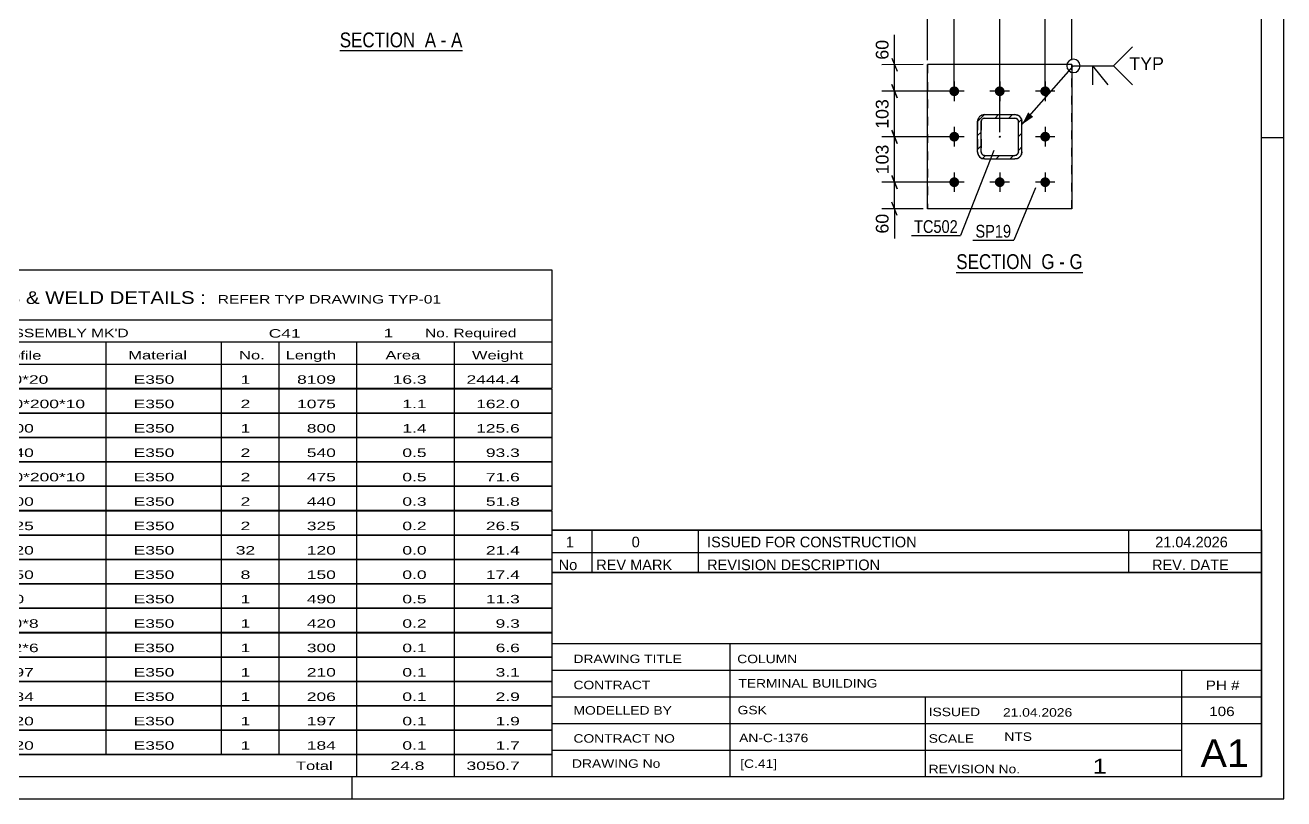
# Model space of a CAD drawing. Header units: millimetres. Extents: x -162 to 432, y -197 to 223.
# Drawn here: x 148.5 to 432.2, y -196.9 to -22.5 of the extents above; entities that cross this region are included whole.
import ezdxf

# ---------------------------------------------------------------- set-up
doc = ezdxf.new("R2010")
doc.units = ezdxf.units.MM
doc.linetypes.add('DXK_LINE_DOT2', pattern=[3.9198, 1.9599, -1.9599])
doc.linetypes.add('DXK_LINE_DOT3', pattern=[5.9187, 2.979, -0.9799, 0.9799, -0.9799])
doc.styles.add('Arial', font='ARIAL.TTF', dxfattribs={"height": 0.2})
doc.styles.add('Arial Narrow', font='ARIALN.TTF', dxfattribs={"height": 0.2})

# ---------------------------------------------------------------- blocks, each defined once
blk = doc.blocks.new('Unknown-284928215-1134')
at = {"color": 5, "linetype": 'Continuous'}
for p, q in [((432.21, -196.89), (432.21, 223.11)), ((427.21, -191.89), (427.21, 218.11)), ((432.21, -47.89), (427.21, -47.89)), ((-156.79, -191.89), (427.21, -191.89)), ((222.21, -196.89), (222.21, -191.89)), ((-161.79, -196.89), (432.21, -196.89))]:
    blk.add_line(p, q, dxfattribs=at)
blk = doc.blocks.new('Unknown-284928215-17 - 2602')
at = {"color": 6, "linetype": 'Continuous'}
blk.add_line((219.41, -28.23), (247.06, -28.23), dxfattribs=at)
at = {"color": 0, "linetype": 'Continuous'}
blk.add_wipeout([(237.52, -27.48), (237.52, -23.98), (219.41, -23.98), (219.41, -27.48)], dxfattribs=at)
at = {"color": 7, "linetype": 'Continuous', "style": 'Arial Narrow'}
blk.add_text('SECTION ', height=3.34, dxfattribs=at).set_placement((219.41, -27.48))
at = {"color": 0, "linetype": 'Continuous'}
blk.add_wipeout([(241.12, -27.48), (241.12, -23.98), (238.57, -23.98), (238.57, -27.48)], dxfattribs=at)
blk.add_wipeout([(243.45, -27.48), (243.45, -23.98), (242.17, -23.98), (242.17, -27.48)], dxfattribs=at)
at = {"color": 7, "linetype": 'Continuous', "style": 'Arial Narrow'}
blk.add_text('A', height=3.34, dxfattribs=at).set_placement((238.57, -27.48))
at = {"color": 0, "linetype": 'Continuous'}
blk.add_wipeout([(247.06, -27.48), (247.06, -23.98), (244.5, -23.98), (244.5, -27.48)], dxfattribs=at)
at = {"color": 7, "linetype": 'Continuous', "style": 'Arial Narrow'}
for s, p in [('A', (244.5, -27.48)), ('-', (242.17, -27.48))]:
    blk.add_text(s, height=3.34, dxfattribs=at).set_placement(p)
blk = doc.blocks.new('Unknown-284928215-19 - 1248')
at = {"color": 6, "linetype": 'Continuous'}
blk.add_line((358.38, -78.21), (386.88, -78.21), dxfattribs=at)
at = {"color": 0, "linetype": 'Continuous'}
blk.add_wipeout([(376.49, -77.46), (376.49, -73.96), (358.38, -73.96), (358.38, -77.46)], dxfattribs=at)
at = {"color": 7, "linetype": 'Continuous', "style": 'Arial Narrow'}
blk.add_text('SECTION ', height=3.34, dxfattribs=at).set_placement((358.38, -77.46))
at = {"color": 0, "linetype": 'Continuous'}
blk.add_wipeout([(380.52, -77.46), (380.52, -73.96), (377.54, -73.96), (377.54, -77.46)], dxfattribs=at)
blk.add_wipeout([(382.85, -77.46), (382.85, -73.96), (381.57, -73.96), (381.57, -77.46)], dxfattribs=at)
at = {"color": 7, "linetype": 'Continuous', "style": 'Arial Narrow'}
blk.add_text('G', height=3.34, dxfattribs=at).set_placement((377.54, -77.46))
at = {"color": 0, "linetype": 'Continuous'}
blk.add_wipeout([(386.88, -77.46), (386.88, -73.96), (383.9, -73.96), (383.9, -77.46)], dxfattribs=at)
at = {"color": 7, "linetype": 'Continuous', "style": 'Arial Narrow'}
for s, p in [('-', (381.57, -77.46)), ('G', (383.9, -77.46))]:
    blk.add_text(s, height=3.34, dxfattribs=at).set_placement(p)
blk = doc.blocks.new('Bolt-284928215-1271 - 1248')
at = {"linetype": 'Continuous'}
for points in [[(357.16, -36.58), (357.35, -36.44), (357.56, -36.34), (357.78, -36.29), (358.01, -36.29), (358.24, -36.33), (358.45, -36.42), (358.64, -36.55), (358.79, -36.72), (358.91, -36.92), (358.99, -37.13), (359.02, -37.36), (359, -37.59), (358.93, -37.81), (358.82, -38.01), (358.67, -38.19), (358.48, -38.33), (358.28, -38.42), (358.05, -38.47), (357.82, -38.48), (357.6, -38.44), (357.38, -38.35), (357.2, -38.21), (357.04, -38.05), (356.92, -37.85), (356.84, -37.63), (356.82, -37.4), (356.84, -37.17), (356.9, -36.95), (357.01, -36.75)], [(367.41, -36.58), (367.6, -36.44), (367.81, -36.34), (368.03, -36.29), (368.26, -36.29), (368.49, -36.33), (368.7, -36.42), (368.89, -36.55), (369.04, -36.72), (369.16, -36.91), (369.24, -37.13), (369.27, -37.36), (369.25, -37.59), (369.18, -37.81), (369.07, -38.01), (368.92, -38.18), (368.73, -38.32), (368.53, -38.42), (368.3, -38.47), (368.07, -38.48), (367.85, -38.43), (367.63, -38.34), (367.45, -38.21), (367.29, -38.04), (367.17, -37.85), (367.09, -37.63), (367.07, -37.4), (367.09, -37.17), (367.15, -36.95), (367.26, -36.75)], [(377.66, -36.58), (377.85, -36.44), (378.06, -36.34), (378.28, -36.29), (378.51, -36.28), (378.74, -36.33), (378.95, -36.42), (379.14, -36.55), (379.29, -36.72), (379.41, -36.91), (379.49, -37.13), (379.52, -37.36), (379.5, -37.59), (379.43, -37.81), (379.32, -38.01), (379.17, -38.18), (378.98, -38.32), (378.78, -38.42), (378.55, -38.47), (378.32, -38.48), (378.1, -38.43), (377.88, -38.34), (377.7, -38.21), (377.54, -38.04), (377.42, -37.85), (377.34, -37.63), (377.32, -37.4), (377.34, -37.17), (377.4, -36.95), (377.51, -36.75)], [(357.17, -46.83), (357.35, -46.69), (357.56, -46.59), (357.78, -46.54), (358.01, -46.54), (358.24, -46.58), (358.45, -46.67), (358.64, -46.8), (358.8, -46.97), (358.91, -47.17), (358.99, -47.38), (359.02, -47.61), (359, -47.84), (358.93, -48.06), (358.82, -48.26), (358.67, -48.44), (358.49, -48.58), (358.28, -48.67), (358.05, -48.72), (357.82, -48.73), (357.6, -48.69), (357.39, -48.6), (357.2, -48.46), (357.04, -48.3), (356.92, -48.1), (356.85, -47.88), (356.82, -47.65), (356.84, -47.42), (356.9, -47.2), (357.02, -47)], [(377.67, -46.83), (377.85, -46.69), (378.06, -46.59), (378.28, -46.54), (378.51, -46.53), (378.74, -46.58), (378.95, -46.67), (379.14, -46.8), (379.3, -46.97), (379.41, -47.16), (379.49, -47.38), (379.52, -47.61), (379.5, -47.84), (379.43, -48.06), (379.32, -48.26), (379.17, -48.43), (378.99, -48.57), (378.78, -48.67), (378.55, -48.72), (378.32, -48.73), (378.1, -48.68), (377.89, -48.59), (377.7, -48.46), (377.54, -48.29), (377.42, -48.1), (377.35, -47.88), (377.32, -47.65), (377.34, -47.42), (377.4, -47.2), (377.52, -47)], [(357.17, -57.08), (357.35, -56.94), (357.56, -56.84), (357.78, -56.79), (358.01, -56.79), (358.24, -56.83), (358.45, -56.92), (358.64, -57.05), (358.8, -57.22), (358.92, -57.42), (358.99, -57.63), (359.02, -57.86), (359, -58.09), (358.93, -58.31), (358.82, -58.51), (358.67, -58.69), (358.49, -58.83), (358.28, -58.92), (358.06, -58.97), (357.83, -58.98), (357.6, -58.94), (357.39, -58.85), (357.2, -58.71), (357.04, -58.55), (356.92, -58.35), (356.85, -58.13), (356.82, -57.9), (356.84, -57.67), (356.91, -57.45), (357.02, -57.25)], [(367.42, -57.08), (367.6, -56.94), (367.81, -56.84), (368.03, -56.79), (368.26, -56.79), (368.49, -56.83), (368.7, -56.92), (368.89, -57.05), (369.05, -57.22), (369.17, -57.41), (369.24, -57.63), (369.27, -57.86), (369.25, -58.09), (369.18, -58.31), (369.07, -58.51), (368.92, -58.68), (368.74, -58.82), (368.53, -58.92), (368.31, -58.97), (368.08, -58.98), (367.85, -58.93), (367.64, -58.84), (367.45, -58.71), (367.29, -58.54), (367.17, -58.35), (367.1, -58.13), (367.07, -57.9), (367.09, -57.67), (367.16, -57.45), (367.27, -57.25)], [(377.67, -57.08), (377.85, -56.94), (378.06, -56.84), (378.28, -56.79), (378.51, -56.78), (378.74, -56.83), (378.95, -56.92), (379.14, -57.05), (379.3, -57.22), (379.42, -57.41), (379.49, -57.63), (379.52, -57.86), (379.5, -58.09), (379.43, -58.31), (379.32, -58.51), (379.17, -58.68), (378.99, -58.82), (378.78, -58.92), (378.56, -58.97), (378.33, -58.98), (378.1, -58.93), (377.89, -58.84), (377.7, -58.71), (377.54, -58.54), (377.42, -58.35), (377.35, -58.13), (377.32, -57.9), (377.34, -57.67), (377.41, -57.45), (377.52, -57.25)]]:
    blk.add_hatch(color=1, dxfattribs=at).paths.add_polyline_path(points)
at = {"color": 1, "linetype": 'Continuous'}
for p, q in [((357.92, -35.18), (357.92, -39.58)), ((368.17, -35.18), (368.17, -39.58)), ((378.42, -35.18), (378.42, -39.58)), ((360.12, -37.38), (355.72, -37.38)), ((370.37, -37.38), (365.97, -37.38)), ((380.62, -37.38), (376.22, -37.38)), ((360.12, -47.63), (355.72, -47.63)), ((357.92, -45.43), (357.92, -49.83)), ((380.62, -47.63), (376.22, -47.63)), ((378.42, -45.43), (378.42, -49.83)), ((357.92, -55.68), (357.92, -60.08)), ((368.17, -55.68), (368.17, -60.08)), ((378.42, -55.68), (378.42, -60.08)), ((360.12, -57.88), (355.72, -57.88)), ((370.37, -57.88), (365.97, -57.88)), ((380.62, -57.88), (376.22, -57.88))]:
    blk.add_line(p, q, dxfattribs=at)
blk = doc.blocks.new('Part-284928215-1320 - 1248')
at = {"color": 2, "linetype": 'Continuous'}
for p, q in [((384.42, -31.38), (351.92, -31.38)), ((351.92, -31.38), (351.92, -31.38)), ((351.92, -63.88), (351.92, -31.38)), ((384.42, -31.38), (384.42, -31.38)), ((384.42, -31.38), (384.42, -63.88)), ((384.42, -63.88), (351.92, -63.88)), ((351.92, -63.88), (351.92, -63.88)), ((384.42, -63.88), (384.42, -63.88))]:
    blk.add_line(p, q, dxfattribs=at)
at = {"color": 7, "linetype": 'DXK_LINE_DOT2'}
for p, q in [((384.42, -31.38), (351.92, -31.38)), ((351.92, -31.38), (351.92, -63.88)), ((384.42, -63.88), (384.42, -31.38)), ((384.42, -63.88), (351.92, -63.88))]:
    blk.add_line(p, q, dxfattribs=at)
blk = doc.blocks.new('Part-284928215-1337 - 1248')
at = {"linetype": 'Continuous'}
h = blk.add_hatch(dxfattribs=at)
h.set_pattern_fill('', scale=0.7, style=0, pattern_type=0)
h.set_pattern_definition([(45, (364.7677, -42.6326), (-1.57154, 1.57154), [])])
h.paths.add_polyline_path([(371.57, -42.63), (364.77, -42.63), (364.16, -42.75), (363.64, -43.1), (363.29, -43.62), (363.17, -44.23), (363.17, -51.03), (363.29, -51.65), (363.64, -52.16), (364.16, -52.51), (364.77, -52.63), (371.57, -52.63), (372.18, -52.51), (372.7, -52.16), (373.05, -51.64), (373.17, -51.03), (373.17, -44.23), (373.05, -43.62), (372.7, -43.1), (372.18, -42.75)])
h.paths.add_polyline_path([(372.31, -43.93), (372.37, -44.23), (372.37, -51.03), (372.31, -51.34), (372.13, -51.6), (371.88, -51.77), (371.57, -51.83), (364.77, -51.83), (364.46, -51.77), (364.2, -51.6), (364.03, -51.34), (363.97, -51.03), (363.97, -44.23), (364.03, -43.93), (364.2, -43.67), (364.46, -43.49), (364.77, -43.43), (371.57, -43.43), (371.87, -43.49), (372.13, -43.67)])
blk.add_hatch(color=246, dxfattribs=at).paths.add_polyline_path([(368.17, -47.73, -1), (368.17, -47.53, -1)])
at = {"color": 7, "linetype": 'DXK_LINE_DOT2'}
for p, q in [((363.17, -44.23), (363.29, -43.62)), ((363.17, -44.23), (363.17, -51.03)), ((363.29, -43.62), (363.29, -43.62)), ((364.03, -43.93), (363.97, -44.23)), ((363.97, -44.23), (363.97, -51.03)), ((364.03, -43.93), (364.03, -43.93)), ((364.15, -42.75), (364.76, -42.63)), ((364.76, -43.43), (364.46, -43.49)), ((364.76, -42.63), (364.77, -42.63)), ((364.77, -43.43), (364.76, -43.43)), ((364.77, -42.63), (371.57, -42.63)), ((364.77, -43.43), (371.57, -43.43)), ((371.57, -42.63), (372.18, -42.75)), ((371.87, -43.49), (371.57, -43.43)), ((372.37, -44.23), (372.31, -43.92)), ((372.37, -51.03), (372.37, -44.23)), ((373.05, -43.62), (373.17, -44.23)), ((373.17, -51.03), (373.17, -44.23)), ((363.29, -51.64), (363.17, -51.03)), ((363.97, -51.03), (364.03, -51.34)), ((372.31, -51.34), (372.37, -51.03)), ((373.17, -51.03), (373.05, -51.64)), ((364.77, -52.63), (364.16, -52.51)), ((364.46, -51.77), (364.77, -51.83)), ((364.77, -51.83), (371.57, -51.83)), ((364.77, -52.63), (371.57, -52.63)), ((371.57, -51.83), (371.87, -51.77)), ((372.18, -52.51), (371.57, -52.63))]:
    blk.add_line(p, q, dxfattribs=at)
at = {"color": 2, "linetype": 'Continuous'}
for p, q in [((363.29, -43.62), (363.17, -44.23)), ((363.17, -44.23), (363.17, -44.23)), ((363.17, -51.03), (363.17, -44.23)), ((363.97, -44.23), (364.03, -43.93)), ((363.97, -44.23), (363.97, -44.23)), ((363.97, -51.03), (363.97, -44.23)), ((364.77, -42.63), (364.16, -42.75)), ((364.46, -43.49), (364.77, -43.43)), ((364.77, -42.63), (364.77, -42.63)), ((364.77, -42.63), (371.57, -42.63)), ((364.77, -43.43), (364.77, -43.43)), ((364.77, -43.43), (371.57, -43.43)), ((371.57, -42.63), (371.57, -42.63)), ((372.18, -42.75), (371.57, -42.63)), ((371.57, -43.43), (371.57, -43.43)), ((371.57, -43.43), (371.87, -43.49)), ((372.31, -43.93), (372.37, -44.23)), ((372.37, -44.23), (372.37, -44.23)), ((372.37, -51.03), (372.37, -44.23)), ((373.17, -44.23), (373.05, -43.62)), ((373.17, -44.23), (373.17, -44.23)), ((373.17, -51.03), (373.17, -44.23)), ((363.17, -51.03), (363.17, -51.03)), ((363.17, -51.03), (363.29, -51.65)), ((363.97, -51.03), (363.97, -51.03)), ((364.03, -51.34), (363.97, -51.03)), ((372.37, -51.03), (372.31, -51.34)), ((372.37, -51.03), (372.37, -51.03)), ((373.05, -51.64), (373.17, -51.03)), ((373.17, -51.03), (373.17, -51.03)), ((364.16, -52.51), (364.77, -52.63)), ((364.77, -51.83), (364.46, -51.77)), ((364.77, -51.83), (364.77, -51.83)), ((364.77, -51.83), (371.57, -51.83)), ((364.77, -52.63), (364.77, -52.63)), ((364.77, -52.63), (371.57, -52.63)), ((371.88, -51.77), (371.57, -51.83)), ((371.57, -51.83), (371.57, -51.83)), ((371.57, -52.63), (372.18, -52.51)), ((371.57, -52.63), (371.57, -52.63))]:
    blk.add_line(p, q, dxfattribs=at)
at = {"color": 7, "linetype": 'DXK_LINE_DOT3'}
blk.add_line((368.17, -47.63), (368.17, -47.63), dxfattribs=at)
at = {"color": 246, "linetype": 'DXK_LINE_DOT2'}
blk.add_line((368.17, -47.63), (368.17, -47.63), dxfattribs=at)
at = {"color": 246, "linetype": 'Continuous'}
blk.add_circle((368.17, -47.63), 0.1, dxfattribs=at)
at = {"color": 2, "linetype": 'Continuous'}
for centre, radius, start, end in [((364.77, -44.23), 1.6, 112.5099, 157.5099), ((364.77, -44.23), 0.8, 112.5099, 157.5099), ((371.57, -44.23), 0.8, 22.5099, 67.5099), ((371.57, -44.23), 1.6, 22.5099, 67.5099), ((364.77, -51.03), 1.6, 202.5099, 247.5099), ((364.77, -51.03), 0.8, 202.5099, 247.5099), ((371.57, -51.03), 0.8, 292.5099, 337.5099), ((371.57, -51.03), 1.6, 292.5099, 337.5099)]:
    blk.add_arc(centre, radius, start, end, dxfattribs=at)
at = {"color": 7, "linetype": 'DXK_LINE_DOT2'}
for centre, radius, start, end in [((371.57, -44.23), 0.8, 22.5099, 67.5099), ((371.57, -44.23), 1.6, 22.5099, 67.5099), ((364.77, -51.03), 1.6, 202.5099, 247.5099), ((364.77, -51.03), 0.8, 202.5099, 247.5099), ((371.57, -51.03), 0.8, 292.5099, 337.5099), ((371.57, -51.03), 1.6, 292.5099, 337.5099)]:
    blk.add_arc(centre, radius, start, end, dxfattribs=at)
blk = doc.blocks.new('StraightDimension-284928215-1408 - 1248')
at = {"color": 7, "linetype": 'Continuous'}
for p, q in [((357.92, -36.38), (357.92, -16.08)), ((368.17, -46.64), (368.17, -16.08)), ((356.42, -19.53), (359.42, -18.33)), ((357.92, -18.93), (368.17, -18.93)), ((369.67, -18.33), (366.67, -19.53))]:
    blk.add_line(p, q, dxfattribs=at)
at = {"color": 0}
blk.add_wipeout([(366.98, -18.18), (366.98, -13.98), (359.11, -13.98), (359.11, -18.18)], dxfattribs=at)
at = {"color": 3, "style": 'Arial'}
blk.add_text('103', height=2.865, dxfattribs=at).set_placement((359.71, -17.58))
blk = doc.blocks.new('StraightDimension-284928215-1398 - 1248')
at = {"color": 7, "linetype": 'Continuous'}
for p, q in [((351.92, -30.38), (351.92, -16.08)), ((357.92, -36.38), (357.92, -16.08)), ((350.42, -19.53), (353.42, -18.33)), ((351.92, -18.93), (357.92, -18.93)), ((359.42, -18.33), (356.42, -19.53))]:
    blk.add_line(p, q, dxfattribs=at)
at = {"color": 0}
blk.add_wipeout([(351.39, -18.18), (351.39, -13.98), (345.74, -13.98), (345.74, -18.18)], dxfattribs=at)
at = {"color": 7, "linetype": 'Continuous'}
blk.add_line((351.92, -18.93), (345.22, -18.93), dxfattribs=at)
blk.add_line((351.92, -18.93), (345.22, -18.93), dxfattribs=at)
at = {"color": 3, "style": 'Arial'}
blk.add_text('60', height=2.865, dxfattribs=at).set_placement((346.34, -17.58))
blk = doc.blocks.new('StraightDimension-284928215-1416 - 1248')
at = {"color": 7, "linetype": 'Continuous'}
for p, q in [((368.17, -46.64), (368.17, -16.08)), ((378.42, -36.38), (378.42, -16.08)), ((366.67, -19.53), (369.67, -18.33)), ((368.17, -18.93), (378.42, -18.93)), ((379.92, -18.33), (376.92, -19.53))]:
    blk.add_line(p, q, dxfattribs=at)
at = {"color": 0}
blk.add_wipeout([(377.23, -18.18), (377.23, -13.98), (369.36, -13.98), (369.36, -18.18)], dxfattribs=at)
at = {"color": 3, "style": 'Arial'}
blk.add_text('102', height=2.865, dxfattribs=at).set_placement((369.96, -17.58))
blk = doc.blocks.new('StraightDimension-284928215-8178 - 1248')
at = {"color": 7, "linetype": 'Continuous'}
for p, q in [((356.92, -47.63), (341.6, -47.64)), ((343.85, -46.14), (345.05, -49.14)), ((344.46, -57.89), (344.45, -47.64)), ((345.06, -59.39), (343.86, -56.39)), ((356.92, -57.88), (341.61, -57.89))]:
    blk.add_line(p, q, dxfattribs=at)
at = {"color": 0}
blk.add_wipeout([(343.7, -48.82), (339.5, -48.83), (339.51, -56.7), (343.71, -56.7)], dxfattribs=at)
at = {"color": 3, "style": 'Arial'}
blk.add_text('103', height=2.865, rotation=90.0117, dxfattribs=at).set_placement((343.11, -56.1))
blk = doc.blocks.new('StraightDimension-284928215-1424 - 1248')
at = {"color": 7, "linetype": 'Continuous'}
for p, q in [((378.42, -36.38), (378.42, -16.08)), ((384.42, -30.38), (384.42, -16.08)), ((376.92, -19.53), (379.92, -18.33)), ((378.42, -18.93), (384.42, -18.93)), ((385.92, -18.33), (382.92, -19.53))]:
    blk.add_line(p, q, dxfattribs=at)
at = {"color": 0}
blk.add_wipeout([(390.59, -18.18), (390.59, -13.98), (384.94, -13.98), (384.94, -18.18)], dxfattribs=at)
at = {"color": 7, "linetype": 'Continuous'}
blk.add_line((384.42, -18.93), (391.11, -18.93), dxfattribs=at)
blk.add_line((384.42, -18.93), (391.11, -18.93), dxfattribs=at)
at = {"color": 3, "style": 'Arial'}
blk.add_text('60', height=2.865, dxfattribs=at).set_placement((385.54, -17.58))
blk = doc.blocks.new('StraightDimension-284928215-8176 - 1248')
at = {"color": 7, "linetype": 'Continuous'}
for p, q in [((343.85, -29.89), (345.05, -32.89)), ((350.92, -31.38), (341.6, -31.39)), ((344.45, -37.39), (344.45, -31.39)), ((345.05, -38.89), (343.85, -35.89)), ((356.92, -37.38), (341.6, -37.39))]:
    blk.add_line(p, q, dxfattribs=at)
at = {"color": 0}
blk.add_wipeout([(343.7, -25.21), (339.5, -25.21), (339.5, -30.86), (343.7, -30.86)], dxfattribs=at)
at = {"color": 7, "linetype": 'Continuous'}
blk.add_line((344.45, -31.39), (344.45, -24.69), dxfattribs=at)
blk.add_line((344.45, -31.39), (344.45, -24.69), dxfattribs=at)
at = {"color": 3, "style": 'Arial'}
blk.add_text('60', height=2.865, rotation=90.0117, dxfattribs=at).set_placement((343.1, -30.26))
blk = doc.blocks.new('StraightDimension-284928215-8177 - 1248')
at = {"color": 7, "linetype": 'Continuous'}
for p, q in [((343.85, -35.89), (345.05, -38.89)), ((356.92, -37.38), (341.6, -37.39)), ((344.45, -47.64), (344.45, -37.39)), ((356.92, -47.63), (341.6, -47.64)), ((345.05, -49.14), (343.85, -46.14))]:
    blk.add_line(p, q, dxfattribs=at)
at = {"color": 0}
blk.add_wipeout([(343.7, -38.57), (339.5, -38.58), (339.5, -46.45), (343.7, -46.45)], dxfattribs=at)
at = {"color": 3, "style": 'Arial'}
blk.add_text('103', height=2.865, rotation=90.0117, dxfattribs=at).set_placement((343.1, -45.85))
blk = doc.blocks.new('StraightDimension-284928215-8179 - 1248')
at = {"color": 7, "linetype": 'Continuous'}
for p, q in [((343.86, -56.39), (345.06, -59.39)), ((356.92, -57.88), (341.61, -57.89)), ((344.46, -63.89), (344.46, -57.89)), ((345.06, -65.39), (343.86, -62.39)), ((350.92, -63.88), (341.61, -63.89))]:
    blk.add_line(p, q, dxfattribs=at)
at = {"color": 0}
blk.add_wipeout([(343.71, -64.41), (339.51, -64.41), (339.51, -70.06), (343.71, -70.06)], dxfattribs=at)
at = {"color": 7, "linetype": 'Continuous'}
blk.add_line((344.46, -63.89), (344.46, -70.58), dxfattribs=at)
blk.add_line((344.46, -63.89), (344.46, -70.58), dxfattribs=at)
at = {"color": 3, "style": 'Arial'}
blk.add_text('60', height=2.865, rotation=90.0117, dxfattribs=at).set_placement((343.11, -69.46))
blk = doc.blocks.new('Unknown-284928215-9384')
at = {"color": 7, "linetype": 'Continuous'}
for p, q in [((267.21, -145.83), (427.21, -145.83)), ((267.21, -145.84), (267.21, -191.89)), ((427.21, -145.89), (427.21, -191.89)), ((267.21, -161.89), (427.21, -161.89)), ((307.35, -161.89), (307.35, -191.89)), ((267.21, -167.89), (427.21, -167.89)), ((409.21, -191.83), (409.21, -167.83)), ((267.21, -173.89), (427.21, -173.89)), ((351.35, -173.89), (351.35, -191.89)), ((267.21, -179.89), (427.21, -179.89)), ((267.21, -185.89), (409.21, -185.89)), ((267.21, -191.89), (427.21, -191.89))]:
    blk.add_line(p, q, dxfattribs=at)
at = {"color": 7, "style": 'Arial Narrow'}
for s, height, width, p in [('DRAWING TITLE', 1.9089, 1.425378, (272.09, -166.28)), ('COLUMN', 1.909, 1.425378, (309.01, -166.3)), ('TERMINAL BUILDING', 1.9089, 1.425378, (309.26, -171.81)), ('CONTRACT', 1.909, 1.425378, (272.09, -172.18)), ('MODELLED BY', 1.9089, 1.425378, (272.09, -177.9)), ('GSK', 1.909, 1.425378, (309.09, -177.84)), ('ISSUED', 1.909, 1.425378, (352.15, -178.25)), ('21.04.2026', 1.909, 1.425378, (368.9, -178.37)), ('CONTRACT NO', 1.9089, 1.425378, (272.09, -184.23)), ('AN-C-1376', 1.909, 1.425378, (309.43, -184.11)), ('SCALE', 1.909, 1.425378, (352.15, -184.24)), ('A1', 6.204, 1.25, (413.45, -189.69)), ('DRAWING No', 1.909, 1.425378, (271.76, -189.89)), ('[C.41]', 1.909, 1.425378, (309.67, -189.9)), ('REVISION No.', 1.9089, 1.425378, (352.15, -191.12)), ('1', 3.34, 1.5, (389.12, -191.21))]:
    blk.add_text(s, height=height, dxfattribs=dict(at, width=width)).set_placement(p)
at = {"color": 7, "linetype": 'Continuous', "style": 'Arial Narrow'}
for s, height, width, p in [('PH #', 2.1, 1.42538, (414.61, -172.33)), ('106', 2.1, 1.42538, (415.39, -178.23)), ('NTS', 1.909, 1.425378, (369.21, -183.83))]:
    blk.add_text(s, height=height, dxfattribs=dict(at, width=width)).set_placement(p)
blk = doc.blocks.new('Unknown-284928215-9385')
at = {"color": 7, "linetype": 'Continuous'}
for p, q in [((267.21, -136.33), (427.21, -136.33)), ((427.21, -136.33), (267.21, -136.33)), ((267.21, -136.33), (267.21, -141.33)), ((276.21, -136.33), (276.21, -141.33)), ((300.21, -136.33), (300.21, -141.33)), ((397.21, -136.33), (397.21, -141.33)), ((427.21, -136.33), (427.21, -141.33)), ((267.21, -141.33), (427.21, -141.33)), ((267.21, -141.33), (267.21, -145.83)), ((267.21, -141.33), (427.21, -141.33)), ((276.21, -141.33), (276.21, -145.83)), ((300.21, -141.33), (300.21, -145.83)), ((397.21, -141.33), (397.21, -145.83)), ((427.21, -141.33), (427.21, -145.83)), ((427.21, -145.83), (267.21, -145.83))]:
    blk.add_line(p, q, dxfattribs=at)
at = {"color": 7, "linetype": 'Continuous', "style": 'Arial Narrow'}
for s, height, width, p in [('1', 2.39, 1.196471, (270.36, -140.19)), ('0', 2.39, 1.196471, (285.21, -140.19)), ('ISSUED FOR CONSTRUCTION', 2.3861, 1.196471, (302.21, -140.19)), ('21.04.2026', 2.386, 1.196471, (403.21, -140.19)), ('No', 2.386, 1.2, (268.75, -145.33)), ('REV MARK', 2.386, 1.2, (277.21, -145.33)), ('REVISION DESCRIPTION', 2.3861, 1.2, (302.21, -145.33)), ('REV. DATE', 2.386, 1.2, (402.49, -145.33))]:
    blk.add_text(s, height=height, dxfattribs=dict(at, width=width)).set_placement(p)
blk = doc.blocks.new('Unknown-284928215-9386')
at = {"color": 7, "linetype": 'Continuous'}
for p, q in [((107.21, -77.64), (267.21, -77.64)), ((107.21, -88.89), (107.21, -77.64)), ((267.21, -77.64), (267.21, -88.89)), ((107.21, -88.89), (267.21, -88.89)), ((107.21, -88.89), (107.21, -93.89)), ((267.21, -88.89), (267.21, -93.89)), ((107.21, -93.89), (267.21, -93.89)), ((107.21, -93.89), (107.21, -98.89)), ((131.21, -93.89), (131.21, -98.89)), ((166.71, -93.89), (166.71, -98.89)), ((192.71, -93.89), (192.71, -98.89)), ((205.71, -93.89), (205.71, -98.89)), ((223.21, -93.89), (223.21, -98.89)), ((245.21, -93.89), (245.21, -98.89)), ((267.21, -93.89), (267.21, -98.89)), ((107.21, -98.89), (267.21, -98.89)), ((107.21, -98.94), (107.21, -104.34)), ((107.21, -98.94), (267.21, -98.94)), ((131.21, -98.89), (131.21, -104.39)), ((166.71, -98.89), (166.71, -104.39)), ((192.71, -98.89), (192.71, -104.39)), ((205.71, -98.89), (205.71, -104.39)), ((223.21, -98.89), (223.21, -104.39)), ((245.21, -98.89), (245.21, -104.39)), ((267.21, -98.94), (267.21, -104.34)), ((107.21, -104.34), (267.21, -104.34)), ((107.21, -104.44), (107.21, -109.84)), ((107.21, -104.44), (267.21, -104.44)), ((131.21, -104.39), (131.21, -109.89)), ((166.71, -104.39), (166.71, -109.89)), ((192.71, -104.39), (192.71, -109.89)), ((205.71, -104.39), (205.71, -109.89)), ((223.21, -104.39), (223.21, -109.89)), ((245.21, -104.39), (245.21, -109.89)), ((267.21, -104.44), (267.21, -109.84)), ((107.21, -109.84), (267.21, -109.84)), ((107.21, -109.94), (107.21, -115.34)), ((107.21, -109.94), (267.21, -109.94)), ((131.21, -109.89), (131.21, -115.39)), ((166.71, -109.89), (166.71, -115.39)), ((192.71, -109.89), (192.71, -115.39)), ((205.71, -109.89), (205.71, -115.39)), ((223.21, -109.89), (223.21, -115.39)), ((245.21, -109.89), (245.21, -115.39)), ((267.21, -109.94), (267.21, -115.34)), ((107.21, -115.34), (267.21, -115.34)), ((107.21, -115.44), (107.21, -120.84)), ((107.21, -115.44), (267.21, -115.44)), ((131.21, -115.39), (131.21, -120.89)), ((166.71, -115.39), (166.71, -120.89)), ((192.71, -115.39), (192.71, -120.89)), ((205.71, -115.39), (205.71, -120.89)), ((223.21, -115.39), (223.21, -120.89)), ((245.21, -115.39), (245.21, -120.89)), ((267.21, -115.44), (267.21, -120.84)), ((107.21, -120.84), (267.21, -120.84)), ((107.21, -120.94), (107.21, -126.34)), ((107.21, -120.94), (267.21, -120.94)), ((131.21, -120.89), (131.21, -126.39)), ((166.71, -120.89), (166.71, -126.39)), ((192.71, -120.89), (192.71, -126.39)), ((205.71, -120.89), (205.71, -126.39)), ((223.21, -120.89), (223.21, -126.39)), ((245.21, -120.89), (245.21, -126.39)), ((267.21, -120.94), (267.21, -126.34)), ((107.21, -126.34), (267.21, -126.34)), ((107.21, -126.44), (107.21, -131.84)), ((107.21, -126.44), (267.21, -126.44)), ((131.21, -126.39), (131.21, -131.89)), ((166.71, -126.39), (166.71, -131.89)), ((192.71, -126.39), (192.71, -131.89)), ((205.71, -126.39), (205.71, -131.89)), ((223.21, -126.39), (223.21, -131.89)), ((245.21, -126.39), (245.21, -131.89)), ((267.21, -126.44), (267.21, -131.84)), ((107.21, -131.84), (267.21, -131.84)), ((107.21, -131.94), (107.21, -137.34)), ((107.21, -131.94), (267.21, -131.94)), ((131.21, -131.89), (131.21, -137.39)), ((166.71, -131.89), (166.71, -137.39)), ((192.71, -131.89), (192.71, -137.39)), ((205.71, -131.89), (205.71, -137.39)), ((223.21, -131.89), (223.21, -137.39)), ((245.21, -131.89), (245.21, -137.39)), ((267.21, -131.94), (267.21, -137.34)), ((107.21, -137.34), (267.21, -137.34)), ((107.21, -137.44), (107.21, -142.84)), ((107.21, -137.44), (267.21, -137.44)), ((131.21, -137.39), (131.21, -142.89)), ((166.71, -137.39), (166.71, -142.89)), ((192.71, -137.39), (192.71, -142.89)), ((205.71, -137.39), (205.71, -142.89)), ((223.21, -137.39), (223.21, -142.89)), ((245.21, -137.39), (245.21, -142.89)), ((267.21, -137.44), (267.21, -142.84)), ((107.21, -142.84), (267.21, -142.84)), ((107.21, -142.94), (107.21, -148.34)), ((107.21, -142.94), (267.21, -142.94)), ((131.21, -142.89), (131.21, -148.39)), ((166.71, -142.89), (166.71, -148.39)), ((192.71, -142.89), (192.71, -148.39)), ((205.71, -142.89), (205.71, -148.39)), ((223.21, -142.89), (223.21, -148.39)), ((245.21, -142.89), (245.21, -148.39)), ((267.21, -142.94), (267.21, -148.34)), ((107.21, -148.34), (267.21, -148.34)), ((107.21, -148.44), (107.21, -153.84)), ((107.21, -148.44), (267.21, -148.44)), ((131.21, -148.39), (131.21, -153.89)), ((166.71, -148.39), (166.71, -153.89)), ((192.71, -148.39), (192.71, -153.89)), ((205.71, -148.39), (205.71, -153.89)), ((223.21, -148.39), (223.21, -153.89)), ((245.21, -148.39), (245.21, -153.89)), ((267.21, -148.44), (267.21, -153.84)), ((107.21, -153.84), (267.21, -153.84)), ((107.21, -153.94), (107.21, -159.34)), ((107.21, -153.94), (267.21, -153.94)), ((131.21, -153.89), (131.21, -159.39)), ((166.71, -153.89), (166.71, -159.39)), ((192.71, -153.89), (192.71, -159.39)), ((205.71, -153.89), (205.71, -159.39)), ((223.21, -153.89), (223.21, -159.39)), ((245.21, -153.89), (245.21, -159.39)), ((267.21, -153.94), (267.21, -159.34)), ((107.21, -159.34), (267.21, -159.34)), ((107.21, -159.44), (107.21, -164.84)), ((107.21, -159.44), (267.21, -159.44)), ((131.21, -159.39), (131.21, -164.89)), ((166.71, -159.39), (166.71, -164.89)), ((192.71, -159.39), (192.71, -164.89)), ((205.71, -159.39), (205.71, -164.89)), ((223.21, -159.39), (223.21, -164.89)), ((245.21, -159.39), (245.21, -164.89)), ((267.21, -159.44), (267.21, -164.84)), ((107.21, -164.84), (267.21, -164.84)), ((107.21, -164.94), (107.21, -170.34)), ((107.21, -164.94), (267.21, -164.94)), ((131.21, -164.89), (131.21, -170.39)), ((166.71, -164.89), (166.71, -170.39)), ((192.71, -164.89), (192.71, -170.39)), ((205.71, -164.89), (205.71, -170.39)), ((223.21, -164.89), (223.21, -170.39)), ((245.21, -164.89), (245.21, -170.39)), ((267.21, -164.94), (267.21, -170.34)), ((107.21, -170.34), (267.21, -170.34)), ((107.21, -170.44), (107.21, -175.84)), ((107.21, -170.44), (267.21, -170.44)), ((131.21, -170.39), (131.21, -175.89)), ((166.71, -170.39), (166.71, -175.89)), ((192.71, -170.39), (192.71, -175.89)), ((205.71, -170.39), (205.71, -175.89)), ((223.21, -170.39), (223.21, -175.89)), ((245.21, -170.39), (245.21, -175.89)), ((267.21, -170.44), (267.21, -175.84)), ((107.21, -175.84), (267.21, -175.84)), ((131.21, -175.89), (131.21, -181.39)), ((166.71, -175.89), (166.71, -181.39)), ((192.71, -175.89), (192.71, -181.39)), ((205.71, -175.89), (205.71, -181.39)), ((223.21, -175.89), (223.21, -181.39)), ((245.21, -175.89), (245.21, -181.39)), ((107.21, -175.94), (107.21, -181.34)), ((107.21, -175.94), (267.21, -175.94)), ((267.21, -175.94), (267.21, -181.34)), ((107.21, -181.34), (267.21, -181.34)), ((107.21, -181.44), (107.21, -186.84)), ((107.21, -181.44), (267.21, -181.44)), ((131.21, -181.39), (131.21, -186.89)), ((166.71, -181.39), (166.71, -186.89)), ((192.71, -181.39), (192.71, -186.89)), ((205.71, -181.39), (205.71, -186.89)), ((223.21, -181.39), (223.21, -186.89)), ((245.21, -181.39), (245.21, -186.89)), ((267.21, -181.44), (267.21, -186.84)), ((107.21, -186.84), (267.21, -186.84)), ((107.21, -186.89), (267.21, -186.89)), ((107.21, -186.89), (107.21, -191.89)), ((223.21, -186.89), (223.21, -191.89)), ((245.21, -186.89), (245.21, -191.89)), ((267.21, -186.89), (267.21, -191.89)), ((107.21, -191.89), (267.21, -191.89))]:
    blk.add_line(p, q, dxfattribs=at)
at = {"color": 7, "style": 'Arial Narrow'}
for s, height, width, p in [('GENERAL NOTES & WELD DETAILS :', 2.8633, 1.4, (108.36, -85.33)), ('REFER TYP DRAWING TYP-01', 1.9089, 1.6, (191.91, -85.23)), ("MATERIAL LIST FOR ASSEMBLY MK'D", 1.9089, 1.6, (108.36, -92.83)), ('C41', 1.909, 1.794707, (203.4, -92.92)), ('1', 1.91, 1.794707, (229.29, -92.83)), ('No. Required', 1.9089, 1.6, (238.62, -92.83)), ('Mark', 1.909, 1.7, (108.54, -97.89)), ('Profile', 1.909, 1.7, (141.62, -97.89)), ('Material', 1.909, 1.7, (171.75, -97.83)), ('No.', 1.909, 1.7, (196.71, -97.83)), ('Length', 1.909, 1.7, (207.21, -97.83)), ('Area', 1.909, 1.7, (229.71, -97.83)), ('Weight', 1.909, 1.7, (249.21, -97.83))]:
    blk.add_text(s, height=height, dxfattribs=dict(at, width=width)).set_placement(p)
at = {"color": 7, "linetype": 'Continuous', "style": 'Arial Narrow'}
for s, height, width, p in [('C41', 1.909, 1.794707, (108.71, -103.32)), ('SHS500*20', 1.909, 1.794707, (133.21, -103.32)), ('E350', 1.909, 1.794707, (172.95, -103.32)), ('1', 1.91, 1.794707, (197.06, -103.32)), ('8109', 1.909, 1.794707, (209.79, -103.32)), ('16.3', 1.909, 1.794707, (231.34, -103.32)), ('2444.4', 1.909, 1.794707, (247.98, -103.32)), ('TC20', 1.909, 1.794707, (108.71, -108.82)), ('RHS300*200*10', 1.9089, 1.794707, (133.21, -108.82)), ('E350', 1.909, 1.794707, (172.95, -108.82)), ('2', 1.91, 1.794707, (197.06, -108.82)), ('1075', 1.909, 1.794707, (209.79, -108.82)), ('1.1', 1.909, 1.794707, (233.52, -108.82)), ('162.0', 1.909, 1.794707, (250.16, -108.82)), ('BP5', 1.909, 1.794707, (108.71, -114.32)), ('PL25*800', 1.909, 1.794707, (133.21, -114.32)), ('E350', 1.909, 1.794707, (172.95, -114.32)), ('1', 1.91, 1.794707, (197.06, -114.32)), ('800', 1.909, 1.794707, (211.98, -114.32)), ('1.4', 1.909, 1.794707, (233.52, -114.32)), ('125.6', 1.909, 1.794707, (250.16, -114.32)), ('SP5', 1.909, 1.794707, (108.71, -119.82)), ('PL25*440', 1.909, 1.794707, (133.21, -119.82)), ('E350', 1.909, 1.794707, (172.95, -119.82)), ('2', 1.91, 1.794707, (197.06, -119.82)), ('540', 1.909, 1.794707, (211.98, -119.82)), ('0.5', 1.909, 1.794707, (233.52, -119.82)), ('93.3', 1.909, 1.794707, (252.35, -119.82)), ('BC16', 1.909, 1.794707, (108.71, -125.32)), ('RHS300*200*10', 1.9089, 1.794707, (133.21, -125.32)), ('E350', 1.909, 1.794707, (172.95, -125.32)), ('2', 1.91, 1.794707, (197.06, -125.32)), ('475', 1.909, 1.794707, (211.98, -125.32)), ('0.5', 1.909, 1.794707, (233.52, -125.32)), ('71.6', 1.909, 1.794707, (252.35, -125.32)), ('SP6', 1.909, 1.794707, (108.71, -130.82)), ('PL25*300', 1.909, 1.794707, (133.21, -130.82)), ('E350', 1.909, 1.794707, (172.95, -130.82)), ('2', 1.91, 1.794707, (197.06, -130.82)), ('440', 1.909, 1.794707, (211.98, -130.82)), ('0.3', 1.909, 1.794707, (233.52, -130.82)), ('51.8', 1.909, 1.794707, (252.35, -130.82)), ('SP19', 1.909, 1.794707, (108.71, -136.32)), ('PL16*325', 1.909, 1.794707, (133.21, -136.32)), ('E350', 1.909, 1.794707, (172.95, -136.32)), ('2', 1.91, 1.794707, (197.06, -136.32)), ('325', 1.909, 1.794707, (211.98, -136.32)), ('0.2', 1.909, 1.794707, (233.52, -136.32)), ('26.5', 1.909, 1.794707, (252.35, -136.32)), ('ST5', 1.909, 1.794707, (108.71, -141.82)), ('PL12*120', 1.909, 1.794707, (133.21, -141.82)), ('E350', 1.909, 1.794707, (172.95, -141.82)), ('32', 1.909, 1.794707, (195.97, -141.82)), ('120', 1.909, 1.794707, (211.98, -141.82)), ('0.0', 1.909, 1.794707, (233.52, -141.82)), ('21.4', 1.909, 1.794707, (252.35, -141.82)), ('ST30', 1.909, 1.794707, (108.71, -147.32)), ('PL20*150', 1.909, 1.794707, (133.21, -147.32)), ('E350', 1.909, 1.794707, (172.95, -147.32)), ('8', 1.91, 1.794707, (197.06, -147.32)), ('150', 1.909, 1.794707, (211.98, -147.32)), ('0.0', 1.909, 1.794707, (233.52, -147.32)), ('17.4', 1.909, 1.794707, (252.35, -147.32)), ('PL92', 1.909, 1.794707, (108.71, -152.82)), ('PL6*490', 1.909, 1.794707, (133.21, -152.82)), ('E350', 1.909, 1.794707, (172.95, -152.82)), ('1', 1.91, 1.794707, (197.06, -152.82)), ('490', 1.909, 1.794707, (211.98, -152.82)), ('0.5', 1.909, 1.794707, (233.52, -152.82)), ('11.3', 1.909, 1.794707, (252.35, -152.82)), ('TC502', 1.909, 1.794707, (108.71, -158.32)), ('SHS100*8', 1.909, 1.794707, (133.21, -158.32)), ('E350', 1.909, 1.794707, (172.95, -158.32)), ('1', 1.91, 1.794707, (197.06, -158.32)), ('420', 1.909, 1.794707, (211.98, -158.32)), ('0.2', 1.909, 1.794707, (233.52, -158.32)), ('9.3', 1.909, 1.794707, (254.54, -158.32)), ('BC130', 1.909, 1.794707, (108.71, -163.82)), ('SHS132*6', 1.909, 1.794707, (133.21, -163.82)), ('E350', 1.909, 1.794707, (172.95, -163.82)), ('1', 1.91, 1.794707, (197.06, -163.82)), ('300', 1.909, 1.794707, (211.98, -163.82)), ('0.1', 1.909, 1.794707, (233.52, -163.82)), ('6.6', 1.909, 1.794707, (254.54, -163.82)), ('PL329', 1.909, 1.794707, (108.71, -169.32)), ('PL12*197', 1.909, 1.794707, (133.21, -169.32)), ('E350', 1.909, 1.794707, (172.95, -169.32)), ('210', 1.909, 1.794707, (211.98, -169.32)), ('0.1', 1.909, 1.794707, (233.52, -169.32)), ('3.1', 1.909, 1.794707, (254.54, -169.32)), ('1', 1.91, 1.794707, (197.06, -169.32)), ('PL325', 1.909, 1.794707, (108.71, -174.82)), ('PL12*184', 1.909, 1.794707, (133.21, -174.82)), ('E350', 1.909, 1.794707, (172.95, -174.82)), ('1', 1.91, 1.794707, (197.06, -174.82)), ('206', 1.909, 1.794707, (211.98, -174.82)), ('0.1', 1.909, 1.794707, (233.52, -174.82)), ('2.9', 1.909, 1.794707, (254.54, -174.82)), ('PL262', 1.909, 1.794707, (108.71, -180.32)), ('PL10*120', 1.909, 1.794707, (133.21, -180.32)), ('E350', 1.909, 1.794707, (172.95, -180.32)), ('1', 1.91, 1.794707, (197.06, -180.32)), ('197', 1.909, 1.794707, (211.98, -180.32)), ('0.1', 1.909, 1.794707, (233.52, -180.32)), ('1.9', 1.909, 1.794707, (254.54, -180.32)), ('PL326', 1.909, 1.794707, (108.71, -185.82)), ('PL10*120', 1.909, 1.794707, (133.21, -185.82)), ('E350', 1.909, 1.794707, (172.95, -185.82)), ('1', 1.91, 1.794707, (197.06, -185.82)), ('184', 1.909, 1.794707, (211.98, -185.82)), ('0.1', 1.909, 1.794707, (233.52, -185.82)), ('1.7', 1.909, 1.794707, (254.54, -185.82)), ('Total', 1.909, 1.7, (209.54, -190.39)), ('24.8', 1.909, 1.794707, (230.85, -190.39)), ('3050.7', 1.909, 1.794707, (247.98, -190.39))]:
    blk.add_text(s, height=height, dxfattribs=dict(at, width=width)).set_placement(p)
blk = doc.blocks.new('Mark-284928215-1333 - 1248')
at = {"color": 0}
blk.add_wipeout([(358.73, -69.32), (358.73, -66.32), (348.86, -66.32), (348.86, -69.32)], dxfattribs=at)
blk.add_wipeout([(358.73, -69.32), (358.73, -66.32), (348.86, -66.32), (348.86, -69.32)], dxfattribs=at)
at = {"color": 30, "linetype": 'Continuous'}
for p in [(366.82, -50.77), (348.26, -69.92)]:
    blk.add_line(p, (359.33, -69.92), dxfattribs=at)
at = {"color": 3, "style": 'Arial Narrow'}
blk.add_text('TC502', height=2.863, dxfattribs=at).set_placement((348.86, -69.32))
blk = doc.blocks.new('Mark-284928215-1315 - 1248')
at = {"color": 0}
blk.add_wipeout([(370.74, -70.36), (370.74, -67.36), (362.7, -67.36), (362.7, -70.36)], dxfattribs=at)
blk.add_wipeout([(370.74, -70.36), (370.74, -67.36), (362.7, -67.36), (362.7, -70.36)], dxfattribs=at)
at = {"color": 30, "linetype": 'Continuous'}
for p in [(376.2, -59.12), (362.1, -70.96)]:
    blk.add_line(p, (371.34, -70.96), dxfattribs=at)
at = {"color": 3, "style": 'Arial Narrow'}
blk.add_text('SP19', height=2.863, dxfattribs=at).set_placement((362.7, -70.36))
blk = doc.blocks.new('WeldMark-284928215-1434 - 1248')
at = {"linetype": 'Continuous'}
blk.add_hatch(color=30, dxfattribs=at).paths.add_polyline_path([(375.71, -43.14), (373.17, -44.9), (374.58, -42.15)])
at = {"color": 30, "linetype": 'Continuous'}
for p, q in [((373.17, -44.9), (384.79, -31.67)), ((384.79, -31.67), (393.79, -31.67))]:
    blk.add_line(p, q, dxfattribs=at)
at = {"color": 3, "linetype": 'Continuous'}
for q in [(392.5, -35.96), (389.07, -35.96)]:
    blk.add_line((389.07, -31.67), q, dxfattribs=at)
for start, end in [(90, 270), (270, 90)]:
    blk.add_arc((384.79, -31.67), 1.5, start, end, dxfattribs=at)
at = {"color": 0, "linetype": 'Continuous'}
blk.add_wipeout([(405.16, -32.57), (405.16, -29.57), (397.39, -29.57), (397.39, -32.57)], dxfattribs=at)
blk.add_wipeout([(405.16, -32.57), (405.16, -29.57), (397.39, -29.57), (397.39, -32.57)], dxfattribs=at)
at = {"color": 3, "linetype": 'Continuous'}
for q in [(398.07, -27.39), (398.07, -35.96)]:
    blk.add_line((393.79, -31.67), q, dxfattribs=at)
at = {"color": 3, "linetype": 'Continuous', "style": 'Arial'}
blk.add_text('TYP', height=2.865, dxfattribs=at).set_placement((397.39, -32.57))

msp = doc.modelspace()

# ---------------------------------------------------------------- block references
for name in ['Unknown-284928215-1134', 'Part-284928215-1320 - 1248', 'Bolt-284928215-1271 - 1248', 'Part-284928215-1337 - 1248', 'Unknown-284928215-9386', 'Unknown-284928215-9385', 'Unknown-284928215-9384']:
    msp.add_blockref(name, (0, 0))

# ---------------------------------------------------------------- next in the draw order: block references
for name in ['StraightDimension-284928215-1408 - 1248', 'Unknown-284928215-17 - 2602', 'Unknown-284928215-19 - 1248']:
    msp.add_blockref(name, (0, 0))

# ---------------------------------------------------------------- next in the draw order: block references
for name in ['StraightDimension-284928215-1398 - 1248', 'StraightDimension-284928215-1416 - 1248', 'StraightDimension-284928215-8178 - 1248']:
    msp.add_blockref(name, (0, 0))

# ---------------------------------------------------------------- next in the draw order: block references
for name in ['StraightDimension-284928215-1424 - 1248', 'StraightDimension-284928215-8176 - 1248', 'StraightDimension-284928215-8179 - 1248']:
    msp.add_blockref(name, (0, 0))

# ---------------------------------------------------------------- next in the draw order: block references
for name in ['WeldMark-284928215-1434 - 1248', 'StraightDimension-284928215-8177 - 1248', 'Mark-284928215-1333 - 1248']:
    msp.add_blockref(name, (0, 0))

# ---------------------------------------------------------------- next in the draw order: block references
msp.add_blockref('Mark-284928215-1315 - 1248', (0, 0))

doc.saveas('drawing.dxf')
